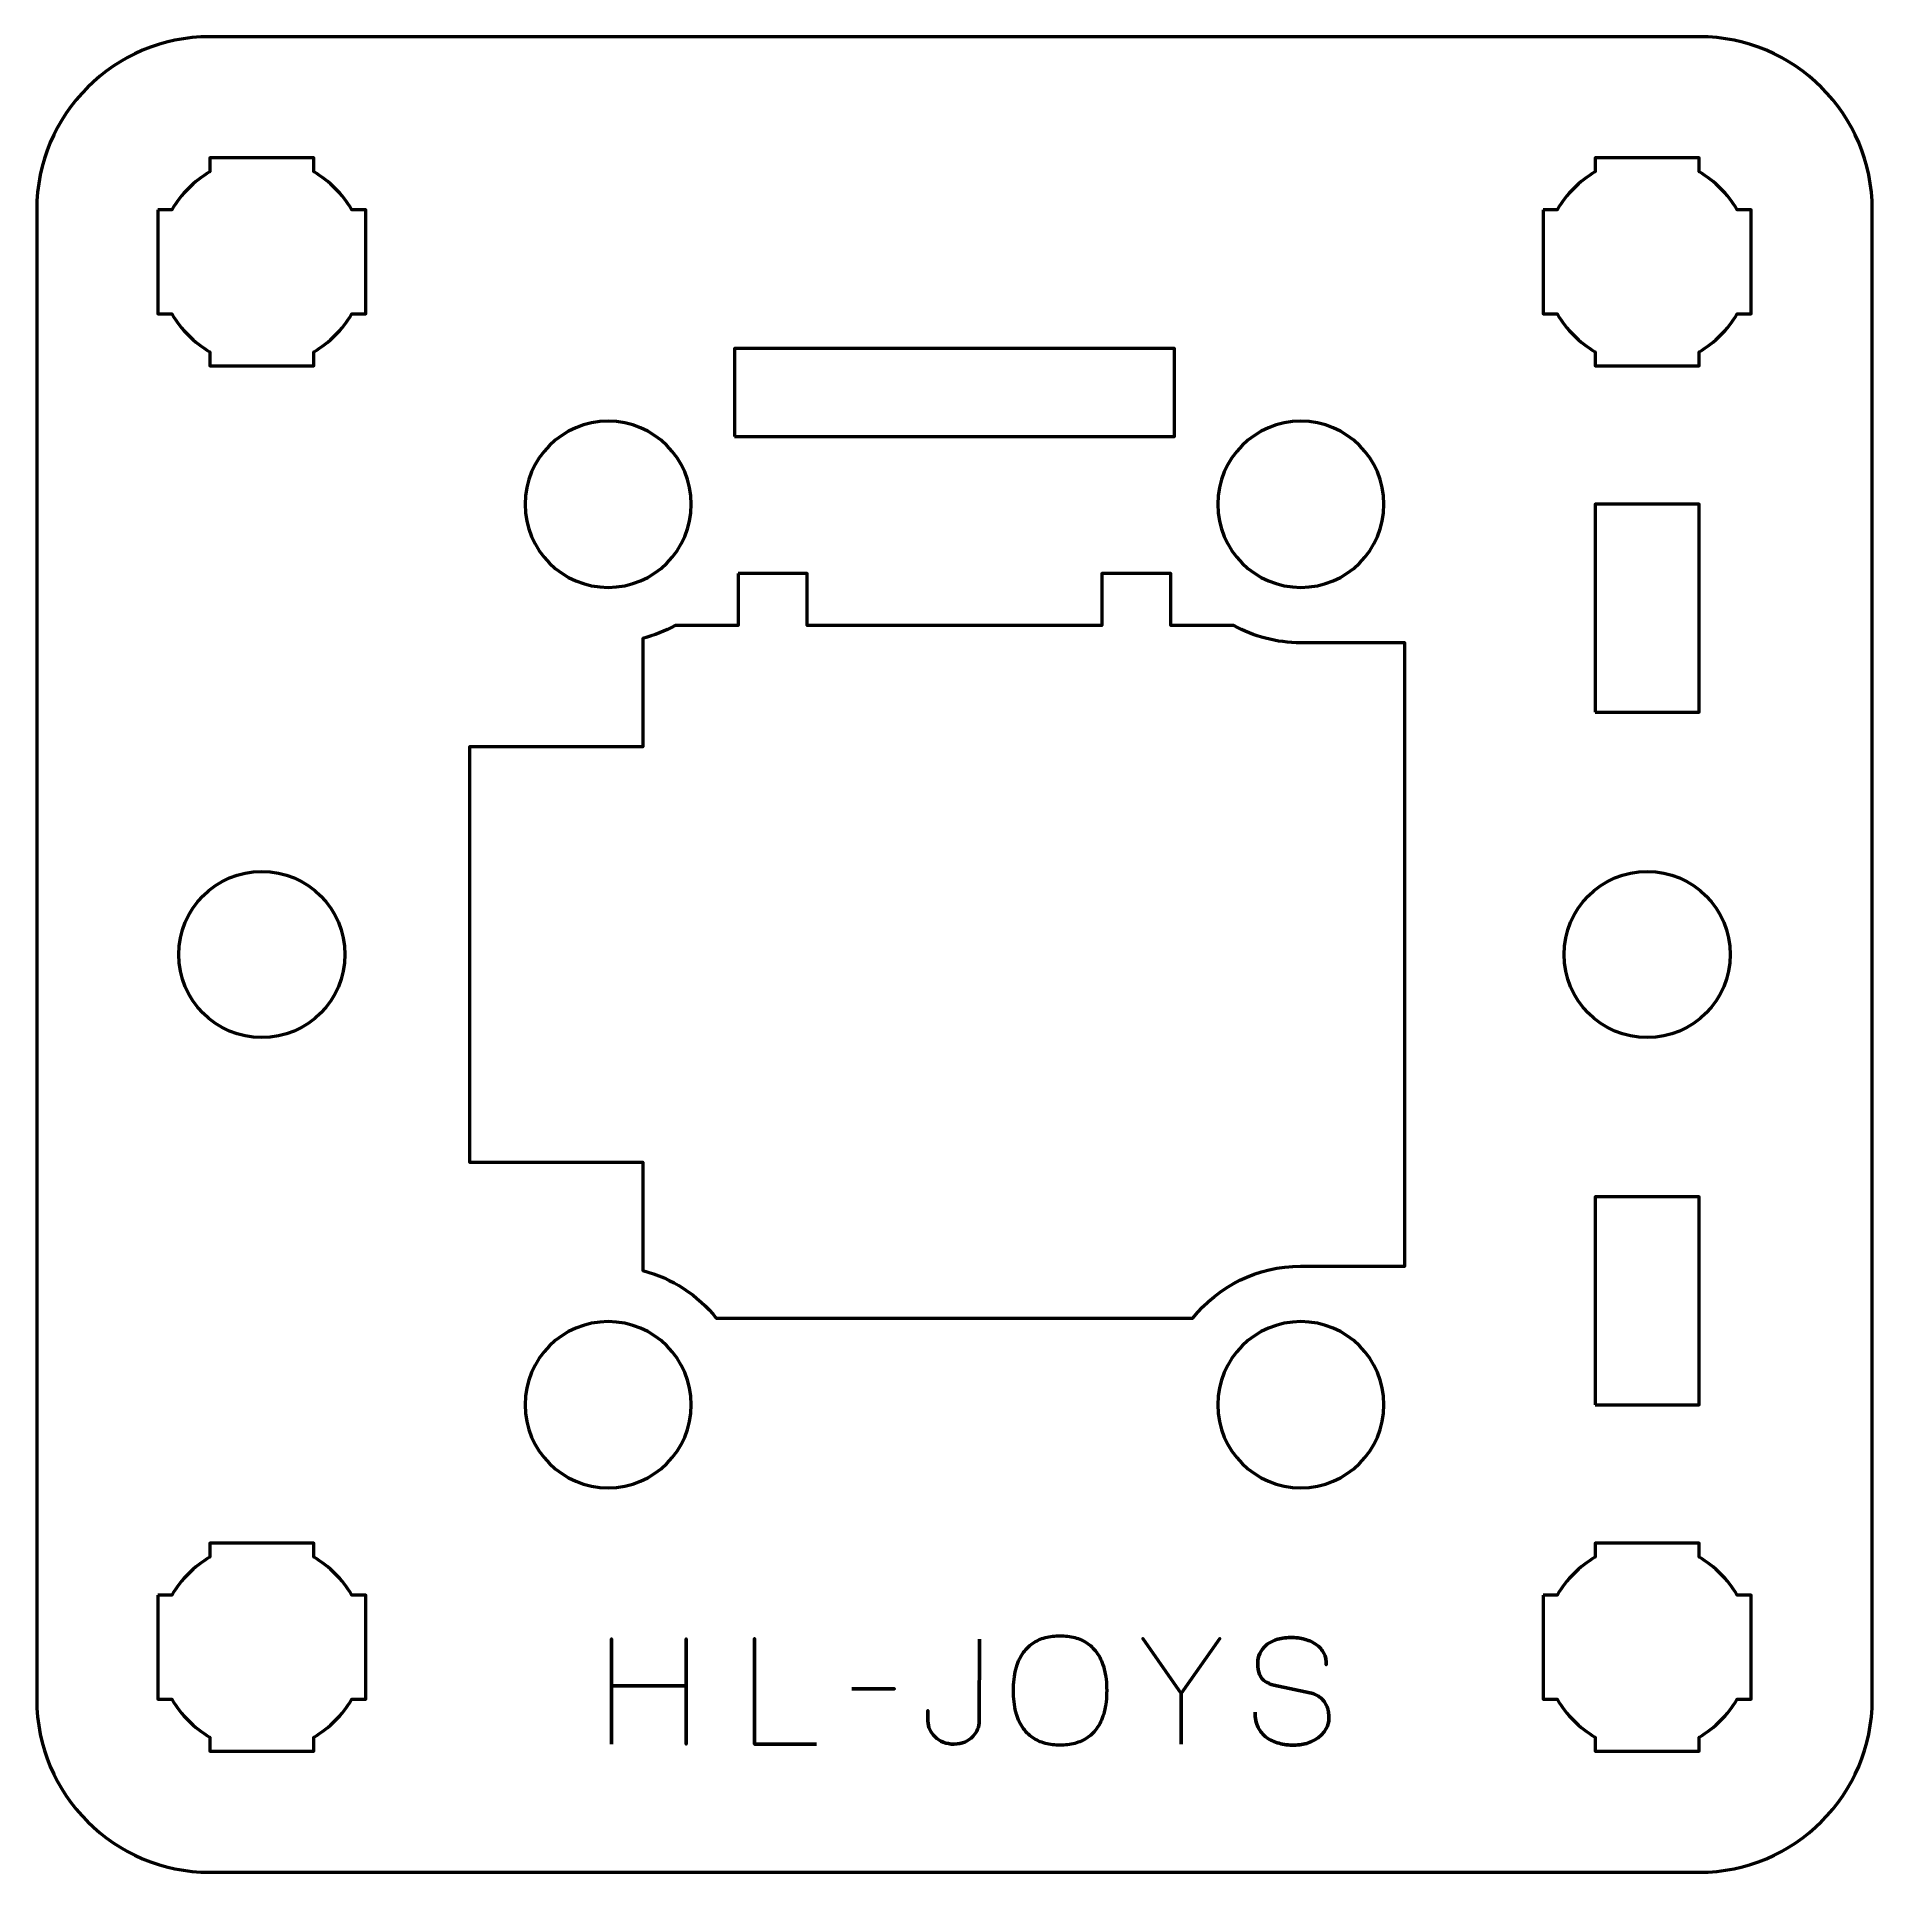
# Model space of a CAD drawing. Header units: centimetres. Extents: x -12.55 to -7.25, y -17.5 to -12.2.
import ezdxf

# ---------------------------------------------------------------- set-up
doc = ezdxf.new("R2010")
doc.units = ezdxf.units.CM
doc.header["$MEASUREMENT"] = 0
doc.layers.add('Layer 1', color=7, linetype='Continuous')

msp = doc.modelspace()

# ---------------------------------------------------------------- linework, layer by layer
at = {"layer": 'Layer 1', "lineweight": 53}
for points in [[(-10.535, -13.354), (-9.265, -13.354), (-9.265, -13.1), (-10.535, -13.1), (-10.535, -13.354)], [(-8.05, -14.15), (-7.75, -14.15), (-7.75, -13.55), (-8.05, -13.55), (-8.05, -14.15)], [(-8.05, -16.15), (-7.75, -16.15), (-7.75, -15.55), (-8.05, -15.55), (-8.05, -16.15)]]:
    msp.add_lwpolyline(points, close=True, dxfattribs=at)
for centre in [(-11.9, -14.85), (-7.9, -14.85)]:
    msp.add_ellipse(centre, major_axis=(0, 0.24), ratio=1, dxfattribs=at)
for points, knots in [([(-12.55, -17), (-12.55, -17), (-12.55, -12.7), (-12.55, -12.7), (-12.55, -12.7), (-12.55, -12.42391), (-12.32609, -12.2), (-12.05, -12.2), (-12.05, -12.2), (-12.05, -12.2), (-7.75, -12.2), (-7.75, -12.2), (-7.75, -12.2), (-7.47391, -12.2), (-7.25, -12.42391), (-7.25, -12.7), (-7.25, -12.7), (-7.25, -12.7), (-7.25, -17), (-7.25, -17), (-7.25, -17), (-7.25, -17.27609), (-7.47391, -17.5), (-7.75, -17.5), (-7.75, -17.5), (-7.75, -17.5), (-12.05, -17.5), (-12.05, -17.5), (-12.05, -17.5), (-12.32609, -17.5), (-12.55, -17.27609), (-12.55, -17)], [0, 0, 0, 0, 0.125, 0.125, 0.125, 0.125, 0.25, 0.25, 0.25, 0.25, 0.375, 0.375, 0.375, 0.375, 0.5, 0.5, 0.5, 0.5, 0.625, 0.625, 0.625, 0.625, 0.75, 0.75, 0.75, 0.75, 0.875, 0.875, 0.875, 0.875, 1, 1, 1, 1]), ([(-12.2, -12.7), (-12.2, -12.7), (-12.15985, -12.7), (-12.15985, -12.7), (-12.15985, -12.7), (-12.1335, -12.65447), (-12.09553, -12.6165), (-12.05, -12.59015), (-12.05, -12.59015), (-12.05, -12.59015), (-12.05, -12.55), (-12.05, -12.55), (-12.05, -12.55), (-12.05, -12.55), (-11.9, -12.55), (-11.9, -12.55), (-11.9, -12.55), (-11.9, -12.55), (-11.75, -12.55), (-11.75, -12.55), (-11.75, -12.55), (-11.75, -12.55), (-11.75, -12.59015), (-11.75, -12.59015), (-11.75, -12.59015), (-11.70447, -12.6165), (-11.6665, -12.65447), (-11.64015, -12.7), (-11.64015, -12.7), (-11.64015, -12.7), (-11.6, -12.7), (-11.6, -12.7), (-11.6, -12.7), (-11.6, -12.7), (-11.6, -12.85), (-11.6, -12.85), (-11.6, -12.85), (-11.6, -12.85), (-11.6, -13), (-11.6, -13), (-11.6, -13), (-11.6, -13), (-11.64015, -13), (-11.64015, -13), (-11.64015, -13), (-11.6665, -13.04553), (-11.70447, -13.0835), (-11.75, -13.10985), (-11.75, -13.10985), (-11.75, -13.10985), (-11.75, -13.15), (-11.75, -13.15), (-11.75, -13.15), (-11.75, -13.15), (-11.9, -13.15), (-11.9, -13.15), (-11.9, -13.15), (-11.9, -13.15), (-12.05, -13.15), (-12.05, -13.15), (-12.05, -13.15), (-12.05, -13.15), (-12.05, -13.10985), (-12.05, -13.10985), (-12.05, -13.10985), (-12.09553, -13.0835), (-12.1335, -13.04553), (-12.15985, -13), (-12.15985, -13), (-12.15985, -13), (-12.2, -13), (-12.2, -13), (-12.2, -13), (-12.2, -13), (-12.2, -12.85), (-12.2, -12.85), (-12.2, -12.85), (-12.2, -12.85), (-12.2, -12.7), (-12.2, -12.7)], [0, 0, 0, 0, 0.05, 0.05, 0.05, 0.05, 0.1, 0.1, 0.1, 0.1, 0.15, 0.15, 0.15, 0.15, 0.2, 0.2, 0.2, 0.2, 0.25, 0.25, 0.25, 0.25, 0.3, 0.3, 0.3, 0.3, 0.35, 0.35, 0.35, 0.35, 0.4, 0.4, 0.4, 0.4, 0.45, 0.45, 0.45, 0.45, 0.5, 0.5, 0.5, 0.5, 0.55, 0.55, 0.55, 0.55, 0.6, 0.6, 0.6, 0.6, 0.65, 0.65, 0.65, 0.65, 0.7, 0.7, 0.7, 0.7, 0.75, 0.75, 0.75, 0.75, 0.8, 0.8, 0.8, 0.8, 0.85, 0.85, 0.85, 0.85, 0.9, 0.9, 0.9, 0.9, 0.95, 0.95, 0.95, 0.95, 1, 1, 1, 1]), ([(-8.2, -12.7), (-8.2, -12.7), (-8.15985, -12.7), (-8.15985, -12.7), (-8.15985, -12.7), (-8.1335, -12.65447), (-8.09553, -12.6165), (-8.05, -12.59015), (-8.05, -12.59015), (-8.05, -12.59015), (-8.05, -12.55), (-8.05, -12.55), (-8.05, -12.55), (-8.05, -12.55), (-7.9, -12.55), (-7.9, -12.55), (-7.9, -12.55), (-7.9, -12.55), (-7.75, -12.55), (-7.75, -12.55), (-7.75, -12.55), (-7.75, -12.55), (-7.75, -12.59015), (-7.75, -12.59015), (-7.75, -12.59015), (-7.70447, -12.6165), (-7.6665, -12.65447), (-7.64015, -12.7), (-7.64015, -12.7), (-7.64015, -12.7), (-7.6, -12.7), (-7.6, -12.7), (-7.6, -12.7), (-7.6, -12.7), (-7.6, -12.85), (-7.6, -12.85), (-7.6, -12.85), (-7.6, -12.85), (-7.6, -13), (-7.6, -13), (-7.6, -13), (-7.6, -13), (-7.64015, -13), (-7.64015, -13), (-7.64015, -13), (-7.6665, -13.04553), (-7.70447, -13.0835), (-7.75, -13.10985), (-7.75, -13.10985), (-7.75, -13.10985), (-7.75, -13.15), (-7.75, -13.15), (-7.75, -13.15), (-7.75, -13.15), (-7.9, -13.15), (-7.9, -13.15), (-7.9, -13.15), (-7.9, -13.15), (-8.05, -13.15), (-8.05, -13.15), (-8.05, -13.15), (-8.05, -13.15), (-8.05, -13.10985), (-8.05, -13.10985), (-8.05, -13.10985), (-8.09553, -13.0835), (-8.1335, -13.04553), (-8.15985, -13), (-8.15985, -13), (-8.15985, -13), (-8.2, -13), (-8.2, -13), (-8.2, -13), (-8.2, -13), (-8.2, -12.85), (-8.2, -12.85), (-8.2, -12.85), (-8.2, -12.85), (-8.2, -12.7), (-8.2, -12.7)], [0, 0, 0, 0, 0.05, 0.05, 0.05, 0.05, 0.1, 0.1, 0.1, 0.1, 0.15, 0.15, 0.15, 0.15, 0.2, 0.2, 0.2, 0.2, 0.25, 0.25, 0.25, 0.25, 0.3, 0.3, 0.3, 0.3, 0.35, 0.35, 0.35, 0.35, 0.4, 0.4, 0.4, 0.4, 0.45, 0.45, 0.45, 0.45, 0.5, 0.5, 0.5, 0.5, 0.55, 0.55, 0.55, 0.55, 0.6, 0.6, 0.6, 0.6, 0.65, 0.65, 0.65, 0.65, 0.7, 0.7, 0.7, 0.7, 0.75, 0.75, 0.75, 0.75, 0.8, 0.8, 0.8, 0.8, 0.85, 0.85, 0.85, 0.85, 0.9, 0.9, 0.9, 0.9, 0.95, 0.95, 0.95, 0.95, 1, 1, 1, 1]), ([(-10.66, -13.55), (-10.66, -13.68252), (-10.76748, -13.79), (-10.9, -13.79), (-10.9, -13.79), (-11.03252, -13.79), (-11.14, -13.68252), (-11.14, -13.55), (-11.14, -13.55), (-11.14, -13.41748), (-11.03252, -13.31), (-10.9, -13.31), (-10.9, -13.31), (-10.76748, -13.31), (-10.66, -13.41748), (-10.66, -13.55)], [0, 0, 0, 0, 0.25, 0.25, 0.25, 0.25, 0.5, 0.5, 0.5, 0.5, 0.75, 0.75, 0.75, 0.75, 1, 1, 1, 1]), ([(-8.66, -13.55), (-8.66, -13.68252), (-8.76748, -13.79), (-8.9, -13.79), (-8.9, -13.79), (-9.03252, -13.79), (-9.14, -13.68252), (-9.14, -13.55), (-9.14, -13.55), (-9.14, -13.41748), (-9.03252, -13.31), (-8.9, -13.31), (-8.9, -13.31), (-8.76748, -13.31), (-8.66, -13.41748), (-8.66, -13.55)], [0, 0, 0, 0, 0.25, 0.25, 0.25, 0.25, 0.5, 0.5, 0.5, 0.5, 0.75, 0.75, 0.75, 0.75, 1, 1, 1, 1]), ([(-10.525, -13.75), (-10.525, -13.75), (-10.325, -13.75), (-10.325, -13.75), (-10.325, -13.75), (-10.325, -13.75), (-10.325, -13.9), (-10.325, -13.9), (-10.325, -13.9), (-10.325, -13.9), (-9.475, -13.9), (-9.475, -13.9), (-9.475, -13.9), (-9.475, -13.9), (-9.475, -13.75), (-9.475, -13.75), (-9.475, -13.75), (-9.475, -13.75), (-9.275, -13.75), (-9.275, -13.75), (-9.275, -13.75), (-9.275, -13.75), (-9.275, -13.9), (-9.275, -13.9), (-9.275, -13.9), (-9.275, -13.9), (-9.0937, -13.9), (-9.0937, -13.9), (-9.0937, -13.9), (-9.0363, -13.93185), (-8.97027, -13.95), (-8.9, -13.95), (-8.9, -13.95), (-8.9, -13.95), (-8.6, -13.95), (-8.6, -13.95), (-8.6, -13.95), (-8.6, -13.95), (-8.6, -15.75), (-8.6, -15.75), (-8.6, -15.75), (-8.6, -15.75), (-8.9, -15.75), (-8.9, -15.75), (-8.9, -15.75), (-9.02627, -15.75), (-9.13888, -15.80857), (-9.2122, -15.9), (-9.2122, -15.9), (-9.2122, -15.9), (-10.5878, -15.9), (-10.5878, -15.9), (-10.5878, -15.9), (-10.64107, -15.83357), (-10.71508, -15.78451), (-10.8, -15.76263), (-10.8, -15.76263), (-10.8, -15.76263), (-10.8, -15.45), (-10.8, -15.45), (-10.8, -15.45), (-10.8, -15.45), (-11.3, -15.45), (-11.3, -15.45), (-11.3, -15.45), (-11.3, -15.45), (-11.3, -14.25), (-11.3, -14.25), (-11.3, -14.25), (-11.3, -14.25), (-10.8, -14.25), (-10.8, -14.25), (-10.8, -14.25), (-10.8, -14.25), (-10.8, -13.93738), (-10.8, -13.93738), (-10.8, -13.93738), (-10.76692, -13.92885), (-10.73549, -13.9162), (-10.7063, -13.9), (-10.7063, -13.9), (-10.7063, -13.9), (-10.525, -13.9), (-10.525, -13.9), (-10.525, -13.9), (-10.525, -13.9), (-10.525, -13.75), (-10.525, -13.75)], [0, 0, 0, 0, 0.0454545, 0.0454545, 0.0454545, 0.0454545, 0.0909091, 0.0909091, 0.0909091, 0.0909091, 0.1363636, 0.1363636, 0.1363636, 0.1363636, 0.1818182, 0.1818182, 0.1818182, 0.1818182, 0.2272727, 0.2272727, 0.2272727, 0.2272727, 0.2727273, 0.2727273, 0.2727273, 0.2727273, 0.3181818, 0.3181818, 0.3181818, 0.3181818, 0.3636364, 0.3636364, 0.3636364, 0.3636364, 0.4090909, 0.4090909, 0.4090909, 0.4090909, 0.4545455, 0.4545455, 0.4545455, 0.4545455, 0.5, 0.5, 0.5, 0.5, 0.5454545, 0.5454545, 0.5454545, 0.5454545, 0.5909091, 0.5909091, 0.5909091, 0.5909091, 0.6363636, 0.6363636, 0.6363636, 0.6363636, 0.6818182, 0.6818182, 0.6818182, 0.6818182, 0.7272727, 0.7272727, 0.7272727, 0.7272727, 0.7727273, 0.7727273, 0.7727273, 0.7727273, 0.8181818, 0.8181818, 0.8181818, 0.8181818, 0.8636364, 0.8636364, 0.8636364, 0.8636364, 0.9090909, 0.9090909, 0.9090909, 0.9090909, 0.9545455, 0.9545455, 0.9545455, 0.9545455, 1, 1, 1, 1]), ([(-10.66, -16.15), (-10.66, -16.28252), (-10.76748, -16.39), (-10.9, -16.39), (-10.9, -16.39), (-11.03252, -16.39), (-11.14, -16.28252), (-11.14, -16.15), (-11.14, -16.15), (-11.14, -16.01748), (-11.03252, -15.91), (-10.9, -15.91), (-10.9, -15.91), (-10.76748, -15.91), (-10.66, -16.01748), (-10.66, -16.15)], [0, 0, 0, 0, 0.25, 0.25, 0.25, 0.25, 0.5, 0.5, 0.5, 0.5, 0.75, 0.75, 0.75, 0.75, 1, 1, 1, 1]), ([(-8.66, -16.15), (-8.66, -16.28252), (-8.76748, -16.39), (-8.9, -16.39), (-8.9, -16.39), (-9.03252, -16.39), (-9.14, -16.28252), (-9.14, -16.15), (-9.14, -16.15), (-9.14, -16.01748), (-9.03252, -15.91), (-8.9, -15.91), (-8.9, -15.91), (-8.76748, -15.91), (-8.66, -16.01748), (-8.66, -16.15)], [0, 0, 0, 0, 0.25, 0.25, 0.25, 0.25, 0.5, 0.5, 0.5, 0.5, 0.75, 0.75, 0.75, 0.75, 1, 1, 1, 1]), ([(-12.2, -16.7), (-12.2, -16.7), (-12.15985, -16.7), (-12.15985, -16.7), (-12.15985, -16.7), (-12.1335, -16.65447), (-12.09553, -16.6165), (-12.05, -16.59015), (-12.05, -16.59015), (-12.05, -16.59015), (-12.05, -16.55), (-12.05, -16.55), (-12.05, -16.55), (-12.05, -16.55), (-11.9, -16.55), (-11.9, -16.55), (-11.9, -16.55), (-11.9, -16.55), (-11.75, -16.55), (-11.75, -16.55), (-11.75, -16.55), (-11.75, -16.55), (-11.75, -16.59015), (-11.75, -16.59015), (-11.75, -16.59015), (-11.70447, -16.6165), (-11.6665, -16.65447), (-11.64015, -16.7), (-11.64015, -16.7), (-11.64015, -16.7), (-11.6, -16.7), (-11.6, -16.7), (-11.6, -16.7), (-11.6, -16.7), (-11.6, -16.85), (-11.6, -16.85), (-11.6, -16.85), (-11.6, -16.85), (-11.6, -17), (-11.6, -17), (-11.6, -17), (-11.6, -17), (-11.64015, -17), (-11.64015, -17), (-11.64015, -17), (-11.6665, -17.04553), (-11.70447, -17.0835), (-11.75, -17.10985), (-11.75, -17.10985), (-11.75, -17.10985), (-11.75, -17.15), (-11.75, -17.15), (-11.75, -17.15), (-11.75, -17.15), (-11.9, -17.15), (-11.9, -17.15), (-11.9, -17.15), (-11.9, -17.15), (-12.05, -17.15), (-12.05, -17.15), (-12.05, -17.15), (-12.05, -17.15), (-12.05, -17.10985), (-12.05, -17.10985), (-12.05, -17.10985), (-12.09553, -17.0835), (-12.1335, -17.04553), (-12.15985, -17), (-12.15985, -17), (-12.15985, -17), (-12.2, -17), (-12.2, -17), (-12.2, -17), (-12.2, -17), (-12.2, -16.85), (-12.2, -16.85), (-12.2, -16.85), (-12.2, -16.85), (-12.2, -16.7), (-12.2, -16.7)], [0, 0, 0, 0, 0.05, 0.05, 0.05, 0.05, 0.1, 0.1, 0.1, 0.1, 0.15, 0.15, 0.15, 0.15, 0.2, 0.2, 0.2, 0.2, 0.25, 0.25, 0.25, 0.25, 0.3, 0.3, 0.3, 0.3, 0.35, 0.35, 0.35, 0.35, 0.4, 0.4, 0.4, 0.4, 0.45, 0.45, 0.45, 0.45, 0.5, 0.5, 0.5, 0.5, 0.55, 0.55, 0.55, 0.55, 0.6, 0.6, 0.6, 0.6, 0.65, 0.65, 0.65, 0.65, 0.7, 0.7, 0.7, 0.7, 0.75, 0.75, 0.75, 0.75, 0.8, 0.8, 0.8, 0.8, 0.85, 0.85, 0.85, 0.85, 0.9, 0.9, 0.9, 0.9, 0.95, 0.95, 0.95, 0.95, 1, 1, 1, 1]), ([(-8.2, -16.7), (-8.2, -16.7), (-8.15985, -16.7), (-8.15985, -16.7), (-8.15985, -16.7), (-8.1335, -16.65447), (-8.09553, -16.6165), (-8.05, -16.59015), (-8.05, -16.59015), (-8.05, -16.59015), (-8.05, -16.55), (-8.05, -16.55), (-8.05, -16.55), (-8.05, -16.55), (-7.9, -16.55), (-7.9, -16.55), (-7.9, -16.55), (-7.9, -16.55), (-7.75, -16.55), (-7.75, -16.55), (-7.75, -16.55), (-7.75, -16.55), (-7.75, -16.59015), (-7.75, -16.59015), (-7.75, -16.59015), (-7.70447, -16.6165), (-7.6665, -16.65447), (-7.64015, -16.7), (-7.64015, -16.7), (-7.64015, -16.7), (-7.6, -16.7), (-7.6, -16.7), (-7.6, -16.7), (-7.6, -16.7), (-7.6, -16.85), (-7.6, -16.85), (-7.6, -16.85), (-7.6, -16.85), (-7.6, -17), (-7.6, -17), (-7.6, -17), (-7.6, -17), (-7.64015, -17), (-7.64015, -17), (-7.64015, -17), (-7.6665, -17.04553), (-7.70447, -17.0835), (-7.75, -17.10985), (-7.75, -17.10985), (-7.75, -17.10985), (-7.75, -17.15), (-7.75, -17.15), (-7.75, -17.15), (-7.75, -17.15), (-7.9, -17.15), (-7.9, -17.15), (-7.9, -17.15), (-7.9, -17.15), (-8.05, -17.15), (-8.05, -17.15), (-8.05, -17.15), (-8.05, -17.15), (-8.05, -17.10985), (-8.05, -17.10985), (-8.05, -17.10985), (-8.09553, -17.0835), (-8.1335, -17.04553), (-8.15985, -17), (-8.15985, -17), (-8.15985, -17), (-8.2, -17), (-8.2, -17), (-8.2, -17), (-8.2, -17), (-8.2, -16.85), (-8.2, -16.85), (-8.2, -16.85), (-8.2, -16.85), (-8.2, -16.7), (-8.2, -16.7)], [0, 0, 0, 0, 0.05, 0.05, 0.05, 0.05, 0.1, 0.1, 0.1, 0.1, 0.15, 0.15, 0.15, 0.15, 0.2, 0.2, 0.2, 0.2, 0.25, 0.25, 0.25, 0.25, 0.3, 0.3, 0.3, 0.3, 0.35, 0.35, 0.35, 0.35, 0.4, 0.4, 0.4, 0.4, 0.45, 0.45, 0.45, 0.45, 0.5, 0.5, 0.5, 0.5, 0.55, 0.55, 0.55, 0.55, 0.6, 0.6, 0.6, 0.6, 0.65, 0.65, 0.65, 0.65, 0.7, 0.7, 0.7, 0.7, 0.75, 0.75, 0.75, 0.75, 0.8, 0.8, 0.8, 0.8, 0.85, 0.85, 0.85, 0.85, 0.9, 0.9, 0.9, 0.9, 0.95, 0.95, 0.95, 0.95, 1, 1, 1, 1])]:
    msp.add_open_spline(points, degree=3, knots=knots, dxfattribs=at)
at = {"layer": 'Layer 1', "color": 5, "lineweight": 53}
for points, knots in [([(-10.89017, -17.13036), (-10.89017, -17.13036), (-10.89017, -16.96145), (-10.89017, -16.96145), (-10.89017, -16.96145), (-10.89017, -16.96145), (-10.6747, -16.96145), (-10.6747, -16.96145), (-10.6747, -16.96145), (-10.6747, -16.96145), (-10.6747, -17.13036), (-10.6747, -17.13036), (-10.6747, -17.13036), (-10.6747, -17.13036), (-10.6747, -16.82556), (-10.6747, -16.82556), (-10.6747, -16.82556), (-10.6747, -16.82556), (-10.6747, -16.96145), (-10.6747, -16.96145), (-10.6747, -16.96145), (-10.6747, -16.96145), (-10.89017, -16.96145), (-10.89017, -16.96145), (-10.89017, -16.96145), (-10.89017, -16.96145), (-10.89017, -16.82556), (-10.89017, -16.82556), (-10.89017, -16.82556), (-10.89017, -16.82556), (-10.89017, -17.13036), (-10.89017, -17.13036)], [0, 0, 0, 0, 0.125, 0.125, 0.125, 0.125, 0.25, 0.25, 0.25, 0.25, 0.375, 0.375, 0.375, 0.375, 0.5, 0.5, 0.5, 0.5, 0.625, 0.625, 0.625, 0.625, 0.75, 0.75, 0.75, 0.75, 0.875, 0.875, 0.875, 0.875, 1, 1, 1, 1]), ([(-10.29878, -17.13036), (-10.29878, -17.13036), (-10.477, -17.13036), (-10.477, -17.13036), (-10.477, -17.13036), (-10.477, -17.13036), (-10.477, -16.82514), (-10.477, -16.82514), (-10.477, -16.82514), (-10.477, -16.82514), (-10.477, -17.13036), (-10.477, -17.13036), (-10.477, -17.13036), (-10.477, -17.13036), (-10.29878, -17.13036), (-10.29878, -17.13036)], [0, 0, 0, 0, 0.25, 0.25, 0.25, 0.25, 0.5, 0.5, 0.5, 0.5, 0.75, 0.75, 0.75, 0.75, 1, 1, 1, 1]), ([(-9.82804, -16.82683), (-9.82804, -16.82683), (-9.82846, -17.0639), (-9.82846, -17.0639), (-9.82846, -17.0639), (-9.82846, -17.07159), (-9.83009, -17.07935), (-9.83319, -17.08704), (-9.83319, -17.08704), (-9.83637, -17.0948), (-9.84102, -17.10186), (-9.84716, -17.10835), (-9.84716, -17.10835), (-9.85337, -17.11477), (-9.86092, -17.11999), (-9.86988, -17.12387), (-9.86988, -17.12387), (-9.87891, -17.12782), (-9.88921, -17.1298), (-9.90085, -17.12994), (-9.90085, -17.12994), (-9.9125, -17.12994), (-9.92301, -17.12803), (-9.93232, -17.12429), (-9.93232, -17.12429), (-9.94164, -17.12048), (-9.94961, -17.1154), (-9.95617, -17.10898), (-9.95617, -17.10898), (-9.9628, -17.10256), (-9.96781, -17.09551), (-9.97134, -17.08767), (-9.97134, -17.08767), (-9.97487, -17.07984), (-9.97663, -17.07194), (-9.97663, -17.0639), (-9.97663, -17.0639), (-9.97663, -17.0639), (-9.97663, -17.03257), (-9.97663, -17.03257), (-9.97663, -17.03257), (-9.97663, -17.03257), (-9.97663, -17.0639), (-9.97663, -17.0639), (-9.97663, -17.0639), (-9.97663, -17.07194), (-9.97487, -17.07984), (-9.97134, -17.08767), (-9.97134, -17.08767), (-9.96781, -17.09551), (-9.9628, -17.10256), (-9.95617, -17.10898), (-9.95617, -17.10898), (-9.94961, -17.1154), (-9.94164, -17.12048), (-9.93232, -17.12429), (-9.93232, -17.12429), (-9.92301, -17.12803), (-9.9125, -17.12994), (-9.90085, -17.12994), (-9.90085, -17.12994), (-9.88921, -17.1298), (-9.87891, -17.12782), (-9.86988, -17.12387), (-9.86988, -17.12387), (-9.86092, -17.11999), (-9.85337, -17.11477), (-9.84716, -17.10835), (-9.84716, -17.10835), (-9.84102, -17.10186), (-9.83637, -17.0948), (-9.83319, -17.08704), (-9.83319, -17.08704), (-9.83009, -17.07935), (-9.82846, -17.07159), (-9.82846, -17.0639), (-9.82846, -17.0639), (-9.82846, -17.0639), (-9.82804, -16.82683), (-9.82804, -16.82683)], [0, 0, 0, 0, 0.05, 0.05, 0.05, 0.05, 0.1, 0.1, 0.1, 0.1, 0.15, 0.15, 0.15, 0.15, 0.2, 0.2, 0.2, 0.2, 0.25, 0.25, 0.25, 0.25, 0.3, 0.3, 0.3, 0.3, 0.35, 0.35, 0.35, 0.35, 0.4, 0.4, 0.4, 0.4, 0.45, 0.45, 0.45, 0.45, 0.5, 0.5, 0.5, 0.5, 0.55, 0.55, 0.55, 0.55, 0.6, 0.6, 0.6, 0.6, 0.65, 0.65, 0.65, 0.65, 0.7, 0.7, 0.7, 0.7, 0.75, 0.75, 0.75, 0.75, 0.8, 0.8, 0.8, 0.8, 0.85, 0.85, 0.85, 0.85, 0.9, 0.9, 0.9, 0.9, 0.95, 0.95, 0.95, 0.95, 1, 1, 1, 1]), ([(-9.59521, -17.1329), (-9.58032, -17.13297), (-9.56621, -17.13121), (-9.55274, -17.12775), (-9.55274, -17.12775), (-9.53933, -17.12422), (-9.52706, -17.11872), (-9.51584, -17.1111), (-9.51584, -17.1111), (-9.50462, -17.10355), (-9.49488, -17.0936), (-9.48663, -17.08132), (-9.48663, -17.08132), (-9.47837, -17.06905), (-9.47202, -17.05416), (-9.46751, -17.03666), (-9.46751, -17.03666), (-9.46292, -17.01917), (-9.46066, -16.99877), (-9.46059, -16.97542), (-9.46059, -16.97542), (-9.46066, -16.95207), (-9.46292, -16.93168), (-9.46751, -16.91411), (-9.46751, -16.91411), (-9.47202, -16.89654), (-9.47837, -16.88158), (-9.48663, -16.86924), (-9.48663, -16.86924), (-9.49488, -16.85689), (-9.50462, -16.84687), (-9.51584, -16.83918), (-9.51584, -16.83918), (-9.52706, -16.83149), (-9.53933, -16.82592), (-9.55274, -16.82232), (-9.55274, -16.82232), (-9.56621, -16.81879), (-9.58032, -16.81703), (-9.59521, -16.8171), (-9.59521, -16.8171), (-9.6101, -16.81703), (-9.62421, -16.81879), (-9.63769, -16.82232), (-9.63769, -16.82232), (-9.65109, -16.82592), (-9.66337, -16.83149), (-9.67459, -16.83918), (-9.67459, -16.83918), (-9.6858, -16.84687), (-9.69554, -16.85689), (-9.7038, -16.86924), (-9.7038, -16.86924), (-9.71205, -16.88158), (-9.7184, -16.89654), (-9.72292, -16.91411), (-9.72292, -16.91411), (-9.7275, -16.93168), (-9.72976, -16.95207), (-9.72983, -16.97542), (-9.72983, -16.97542), (-9.72976, -16.99877), (-9.7275, -17.01917), (-9.72292, -17.03666), (-9.72292, -17.03666), (-9.7184, -17.05416), (-9.71205, -17.06905), (-9.7038, -17.08132), (-9.7038, -17.08132), (-9.69554, -17.0936), (-9.6858, -17.10355), (-9.67459, -17.1111), (-9.67459, -17.1111), (-9.66337, -17.11872), (-9.65109, -17.12422), (-9.63769, -17.12775), (-9.63769, -17.12775), (-9.62421, -17.13121), (-9.6101, -17.13297), (-9.59521, -17.1329)], [0, 0, 0, 0, 0.05, 0.05, 0.05, 0.05, 0.1, 0.1, 0.1, 0.1, 0.15, 0.15, 0.15, 0.15, 0.2, 0.2, 0.2, 0.2, 0.25, 0.25, 0.25, 0.25, 0.3, 0.3, 0.3, 0.3, 0.35, 0.35, 0.35, 0.35, 0.4, 0.4, 0.4, 0.4, 0.45, 0.45, 0.45, 0.45, 0.5, 0.5, 0.5, 0.5, 0.55, 0.55, 0.55, 0.55, 0.6, 0.6, 0.6, 0.6, 0.65, 0.65, 0.65, 0.65, 0.7, 0.7, 0.7, 0.7, 0.75, 0.75, 0.75, 0.75, 0.8, 0.8, 0.8, 0.8, 0.85, 0.85, 0.85, 0.85, 0.9, 0.9, 0.9, 0.9, 0.95, 0.95, 0.95, 0.95, 1, 1, 1, 1]), ([(-9.59521, -17.1329), (-9.58032, -17.13297), (-9.56621, -17.13121), (-9.55274, -17.12775), (-9.55274, -17.12775), (-9.53933, -17.12422), (-9.52706, -17.11872), (-9.51584, -17.1111), (-9.51584, -17.1111), (-9.50462, -17.10355), (-9.49488, -17.0936), (-9.48663, -17.08132), (-9.48663, -17.08132), (-9.47837, -17.06905), (-9.47202, -17.05416), (-9.46751, -17.03666), (-9.46751, -17.03666), (-9.46292, -17.01917), (-9.46066, -16.99877), (-9.46059, -16.97542), (-9.46059, -16.97542), (-9.46066, -16.95207), (-9.46292, -16.93168), (-9.46751, -16.91411), (-9.46751, -16.91411), (-9.47202, -16.89654), (-9.47837, -16.88158), (-9.48663, -16.86924), (-9.48663, -16.86924), (-9.49488, -16.85689), (-9.50462, -16.84687), (-9.51584, -16.83918), (-9.51584, -16.83918), (-9.52706, -16.83149), (-9.53933, -16.82592), (-9.55274, -16.82232), (-9.55274, -16.82232), (-9.56621, -16.81879), (-9.58032, -16.81703), (-9.59521, -16.8171), (-9.59521, -16.8171), (-9.6101, -16.81703), (-9.62421, -16.81879), (-9.63769, -16.82232), (-9.63769, -16.82232), (-9.65109, -16.82592), (-9.66337, -16.83149), (-9.67459, -16.83918), (-9.67459, -16.83918), (-9.6858, -16.84687), (-9.69554, -16.85689), (-9.7038, -16.86924), (-9.7038, -16.86924), (-9.71205, -16.88158), (-9.7184, -16.89654), (-9.72292, -16.91411), (-9.72292, -16.91411), (-9.7275, -16.93168), (-9.72976, -16.95207), (-9.72983, -16.97542), (-9.72983, -16.97542), (-9.72976, -16.99877), (-9.7275, -17.01917), (-9.72292, -17.03666), (-9.72292, -17.03666), (-9.7184, -17.05416), (-9.71205, -17.06905), (-9.7038, -17.08132), (-9.7038, -17.08132), (-9.69554, -17.0936), (-9.6858, -17.10355), (-9.67459, -17.1111), (-9.67459, -17.1111), (-9.66337, -17.11872), (-9.65109, -17.12422), (-9.63769, -17.12775), (-9.63769, -17.12775), (-9.62421, -17.13121), (-9.6101, -17.13297), (-9.59521, -17.1329)], [0, 0, 0, 0, 0.05, 0.05, 0.05, 0.05, 0.1, 0.1, 0.1, 0.1, 0.15, 0.15, 0.15, 0.15, 0.2, 0.2, 0.2, 0.2, 0.25, 0.25, 0.25, 0.25, 0.3, 0.3, 0.3, 0.3, 0.35, 0.35, 0.35, 0.35, 0.4, 0.4, 0.4, 0.4, 0.45, 0.45, 0.45, 0.45, 0.5, 0.5, 0.5, 0.5, 0.55, 0.55, 0.55, 0.55, 0.6, 0.6, 0.6, 0.6, 0.65, 0.65, 0.65, 0.65, 0.7, 0.7, 0.7, 0.7, 0.75, 0.75, 0.75, 0.75, 0.8, 0.8, 0.8, 0.8, 0.85, 0.85, 0.85, 0.85, 0.9, 0.9, 0.9, 0.9, 0.95, 0.95, 0.95, 0.95, 1, 1, 1, 1]), ([(-9.24512, -17.13036), (-9.24512, -17.13036), (-9.24512, -16.98346), (-9.24512, -16.98346), (-9.24512, -16.98346), (-9.24512, -16.98346), (-9.35603, -16.82514), (-9.35603, -16.82514), (-9.35603, -16.82514), (-9.35603, -16.82514), (-9.24512, -16.98346), (-9.24512, -16.98346), (-9.24512, -16.98346), (-9.24512, -16.98346), (-9.13421, -16.82514), (-9.13421, -16.82514), (-9.13421, -16.82514), (-9.13421, -16.82514), (-9.24512, -16.98346), (-9.24512, -16.98346), (-9.24512, -16.98346), (-9.24512, -16.98346), (-9.24512, -17.13036), (-9.24512, -17.13036)], [0, 0, 0, 0, 0.1666667, 0.1666667, 0.1666667, 0.1666667, 0.3333333, 0.3333333, 0.3333333, 0.3333333, 0.5, 0.5, 0.5, 0.5, 0.6666667, 0.6666667, 0.6666667, 0.6666667, 0.8333333, 0.8333333, 0.8333333, 0.8333333, 1, 1, 1, 1]), ([(-9.03218, -17.03807), (-9.03204, -17.05494), (-9.02908, -17.0694), (-9.02315, -17.08147), (-9.02315, -17.08147), (-9.01729, -17.09346), (-9.00911, -17.10327), (-8.99881, -17.11089), (-8.99881, -17.11089), (-8.98844, -17.11844), (-8.97651, -17.12401), (-8.96304, -17.12761), (-8.96304, -17.12761), (-8.94963, -17.13114), (-8.93524, -17.1329), (-8.92, -17.1329), (-8.92, -17.1329), (-8.90462, -17.13283), (-8.89079, -17.13057), (-8.87844, -17.12627), (-8.87844, -17.12627), (-8.86616, -17.12196), (-8.85565, -17.11618), (-8.84683, -17.10891), (-8.84683, -17.10891), (-8.83808, -17.10164), (-8.83131, -17.09353), (-8.82651, -17.0845), (-8.82651, -17.0845), (-8.82171, -17.07547), (-8.81917, -17.06623), (-8.81882, -17.0567), (-8.81882, -17.0567), (-8.8184, -17.04421), (-8.82023, -17.03278), (-8.82425, -17.02248), (-8.82425, -17.02248), (-8.82828, -17.01218), (-8.83449, -17.00357), (-8.84288, -16.99652), (-8.84288, -16.99652), (-8.85121, -16.98946), (-8.86172, -16.98452), (-8.87428, -16.98177), (-8.87428, -16.98177), (-8.87428, -16.98177), (-8.97799, -16.95933), (-8.97799, -16.95933), (-8.97799, -16.95933), (-8.98773, -16.95729), (-8.99613, -16.95383), (-9.00304, -16.94903), (-9.00304, -16.94903), (-9.00996, -16.94417), (-9.01532, -16.93746), (-9.01899, -16.92885), (-9.01899, -16.92885), (-9.02266, -16.92032), (-9.02456, -16.90945), (-9.02456, -16.89626), (-9.02456, -16.89626), (-9.02456, -16.88624), (-9.02251, -16.87679), (-9.01835, -16.8679), (-9.01835, -16.8679), (-9.01426, -16.85901), (-9.00819, -16.85117), (-9.00022, -16.84426), (-9.00022, -16.84426), (-8.99225, -16.83742), (-8.98237, -16.83205), (-8.97066, -16.82817), (-8.97066, -16.82817), (-8.95887, -16.82422), (-8.9454, -16.82225), (-8.93016, -16.82218), (-8.93016, -16.82218), (-8.91485, -16.82218), (-8.90081, -16.82394), (-8.88797, -16.82747), (-8.88797, -16.82747), (-8.8752, -16.831), (-8.86412, -16.83608), (-8.85481, -16.84285), (-8.85481, -16.84285), (-8.84549, -16.84962), (-8.8383, -16.85795), (-8.83336, -16.86768), (-8.83336, -16.86768), (-8.82842, -16.87749), (-8.82609, -16.88871), (-8.82644, -16.90134), (-8.82644, -16.90134), (-8.82609, -16.88871), (-8.82842, -16.87749), (-8.83336, -16.86768), (-8.83336, -16.86768), (-8.8383, -16.85795), (-8.84549, -16.84962), (-8.85481, -16.84285), (-8.85481, -16.84285), (-8.86412, -16.83608), (-8.8752, -16.831), (-8.88797, -16.82747), (-8.88797, -16.82747), (-8.90081, -16.82394), (-8.91485, -16.82218), (-8.93016, -16.82218), (-8.93016, -16.82218), (-8.9454, -16.82225), (-8.95887, -16.82422), (-8.97066, -16.82817), (-8.97066, -16.82817), (-8.98237, -16.83205), (-8.99225, -16.83742), (-9.00022, -16.84426), (-9.00022, -16.84426), (-9.00819, -16.85117), (-9.01426, -16.85901), (-9.01835, -16.8679), (-9.01835, -16.8679), (-9.02251, -16.87679), (-9.02456, -16.88624), (-9.02456, -16.89626), (-9.02456, -16.89626), (-9.02456, -16.90945), (-9.02273, -16.92032), (-9.0192, -16.92878), (-9.0192, -16.92878), (-9.0156, -16.93732), (-9.01031, -16.94395), (-9.00339, -16.94882), (-9.00339, -16.94882), (-8.99648, -16.95362), (-8.98801, -16.95715), (-8.97799, -16.95933), (-8.97799, -16.95933), (-8.97799, -16.95933), (-8.87428, -16.98177), (-8.87428, -16.98177), (-8.87428, -16.98177), (-8.86144, -16.98452), (-8.85085, -16.98946), (-8.84253, -16.99652), (-8.84253, -16.99652), (-8.83413, -17.00357), (-8.82799, -17.01218), (-8.82404, -17.02248), (-8.82404, -17.02248), (-8.82016, -17.03278), (-8.8184, -17.04421), (-8.81882, -17.0567), (-8.81882, -17.0567), (-8.81917, -17.06623), (-8.82171, -17.07547), (-8.82651, -17.0845), (-8.82651, -17.0845), (-8.83131, -17.09353), (-8.83808, -17.10164), (-8.84683, -17.10891), (-8.84683, -17.10891), (-8.85565, -17.11618), (-8.86616, -17.12196), (-8.87844, -17.12627), (-8.87844, -17.12627), (-8.89079, -17.13057), (-8.90462, -17.13283), (-8.92, -17.1329), (-8.92, -17.1329), (-8.93524, -17.1329), (-8.94963, -17.13114), (-8.96304, -17.12761), (-8.96304, -17.12761), (-8.97651, -17.12401), (-8.98844, -17.11844), (-8.99881, -17.11089), (-8.99881, -17.11089), (-9.00911, -17.10327), (-9.01729, -17.09346), (-9.02315, -17.08147), (-9.02315, -17.08147), (-9.02908, -17.0694), (-9.03204, -17.05494), (-9.03218, -17.03807)], [0, 0, 0, 0, 0.0217391, 0.0217391, 0.0217391, 0.0217391, 0.0434783, 0.0434783, 0.0434783, 0.0434783, 0.0652174, 0.0652174, 0.0652174, 0.0652174, 0.0869565, 0.0869565, 0.0869565, 0.0869565, 0.1086957, 0.1086957, 0.1086957, 0.1086957, 0.1304348, 0.1304348, 0.1304348, 0.1304348, 0.1521739, 0.1521739, 0.1521739, 0.1521739, 0.173913, 0.173913, 0.173913, 0.173913, 0.1956522, 0.1956522, 0.1956522, 0.1956522, 0.2173913, 0.2173913, 0.2173913, 0.2173913, 0.2391304, 0.2391304, 0.2391304, 0.2391304, 0.2608696, 0.2608696, 0.2608696, 0.2608696, 0.2826087, 0.2826087, 0.2826087, 0.2826087, 0.3043478, 0.3043478, 0.3043478, 0.3043478, 0.326087, 0.326087, 0.326087, 0.326087, 0.3478261, 0.3478261, 0.3478261, 0.3478261, 0.3695652, 0.3695652, 0.3695652, 0.3695652, 0.3913043, 0.3913043, 0.3913043, 0.3913043, 0.4130435, 0.4130435, 0.4130435, 0.4130435, 0.4347826, 0.4347826, 0.4347826, 0.4347826, 0.4565217, 0.4565217, 0.4565217, 0.4565217, 0.4782609, 0.4782609, 0.4782609, 0.4782609, 0.5, 0.5, 0.5, 0.5, 0.5217391, 0.5217391, 0.5217391, 0.5217391, 0.5434783, 0.5434783, 0.5434783, 0.5434783, 0.5652174, 0.5652174, 0.5652174, 0.5652174, 0.5869565, 0.5869565, 0.5869565, 0.5869565, 0.6086957, 0.6086957, 0.6086957, 0.6086957, 0.6304348, 0.6304348, 0.6304348, 0.6304348, 0.6521739, 0.6521739, 0.6521739, 0.6521739, 0.673913, 0.673913, 0.673913, 0.673913, 0.6956522, 0.6956522, 0.6956522, 0.6956522, 0.7173913, 0.7173913, 0.7173913, 0.7173913, 0.7391304, 0.7391304, 0.7391304, 0.7391304, 0.7608696, 0.7608696, 0.7608696, 0.7608696, 0.7826087, 0.7826087, 0.7826087, 0.7826087, 0.8043478, 0.8043478, 0.8043478, 0.8043478, 0.826087, 0.826087, 0.826087, 0.826087, 0.8478261, 0.8478261, 0.8478261, 0.8478261, 0.8695652, 0.8695652, 0.8695652, 0.8695652, 0.8913043, 0.8913043, 0.8913043, 0.8913043, 0.9130435, 0.9130435, 0.9130435, 0.9130435, 0.9347826, 0.9347826, 0.9347826, 0.9347826, 0.9565217, 0.9565217, 0.9565217, 0.9565217, 0.9782609, 0.9782609, 0.9782609, 0.9782609, 1, 1, 1, 1]), ([(-10.19676, -16.97076), (-10.19676, -16.97076), (-10.07357, -16.97076), (-10.07357, -16.97076), (-10.07357, -16.97076), (-10.07357, -16.97076), (-10.19676, -16.97076), (-10.19676, -16.97076)], [0, 0, 0, 0, 0.5, 0.5, 0.5, 0.5, 1, 1, 1, 1])]:
    msp.add_open_spline(points, degree=3, knots=knots, dxfattribs=at)

doc.saveas('drawing.dxf')
